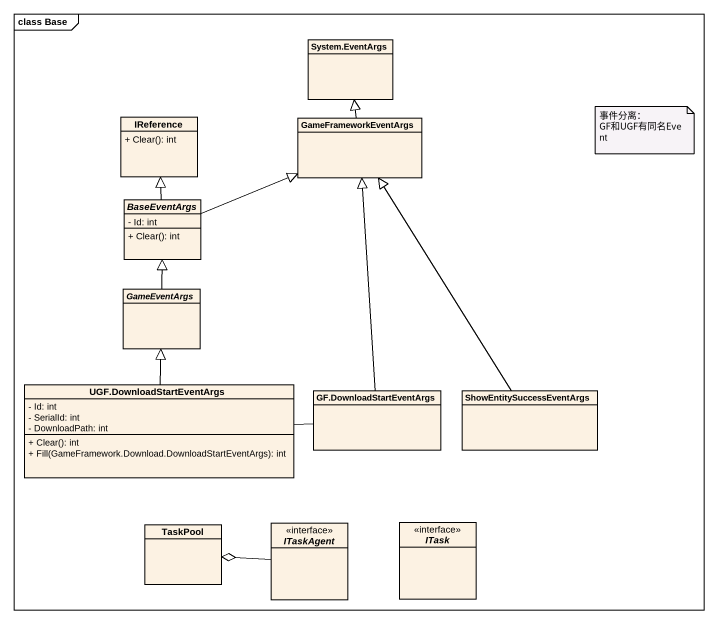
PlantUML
@startuml
mainframe class Base
hide circle
hide empty members
skinparam classAttributeIconSize 0
class "System.EventArgs" as System_EventArgs
class IReference {
  + Clear(): int
}
class GameFrameworkEventArgs
abstract class BaseEventArgs {
  - Id: int
  + Clear(): int
}
abstract class GameEventArgs
class "UGF.DownloadStartEventArgs" as UGF_DownloadStartEventArgs {
  - Id: int
  - SerialId: int
  - DownloadPath: int
  + Clear(): int
  + Fill(GameFramework.Download.DownloadStartEventArgs): int
}
class "GF.DownloadStartEventArgs" as GF_DownloadStartEventArgs
class ShowEntitySuccessEventArgs
interface ITask
class TaskPool
interface ITaskAgent
GameFrameworkEventArgs -up-|> System_EventArgs
BaseEventArgs -up-|> IReference
BaseEventArgs -right-|> GameFrameworkEventArgs
GameEventArgs -up-|> BaseEventArgs
UGF_DownloadStartEventArgs -up-|> GameEventArgs
UGF_DownloadStartEventArgs -right- GF_DownloadStartEventArgs
GF_DownloadStartEventArgs -up-|> GameFrameworkEventArgs
ShowEntitySuccessEventArgs -up-|> GameFrameworkEventArgs
ITaskAgent -left-o TaskPool
note as N1
  事件分离：
  GF和UGF有同名Event
end note
@enduml
